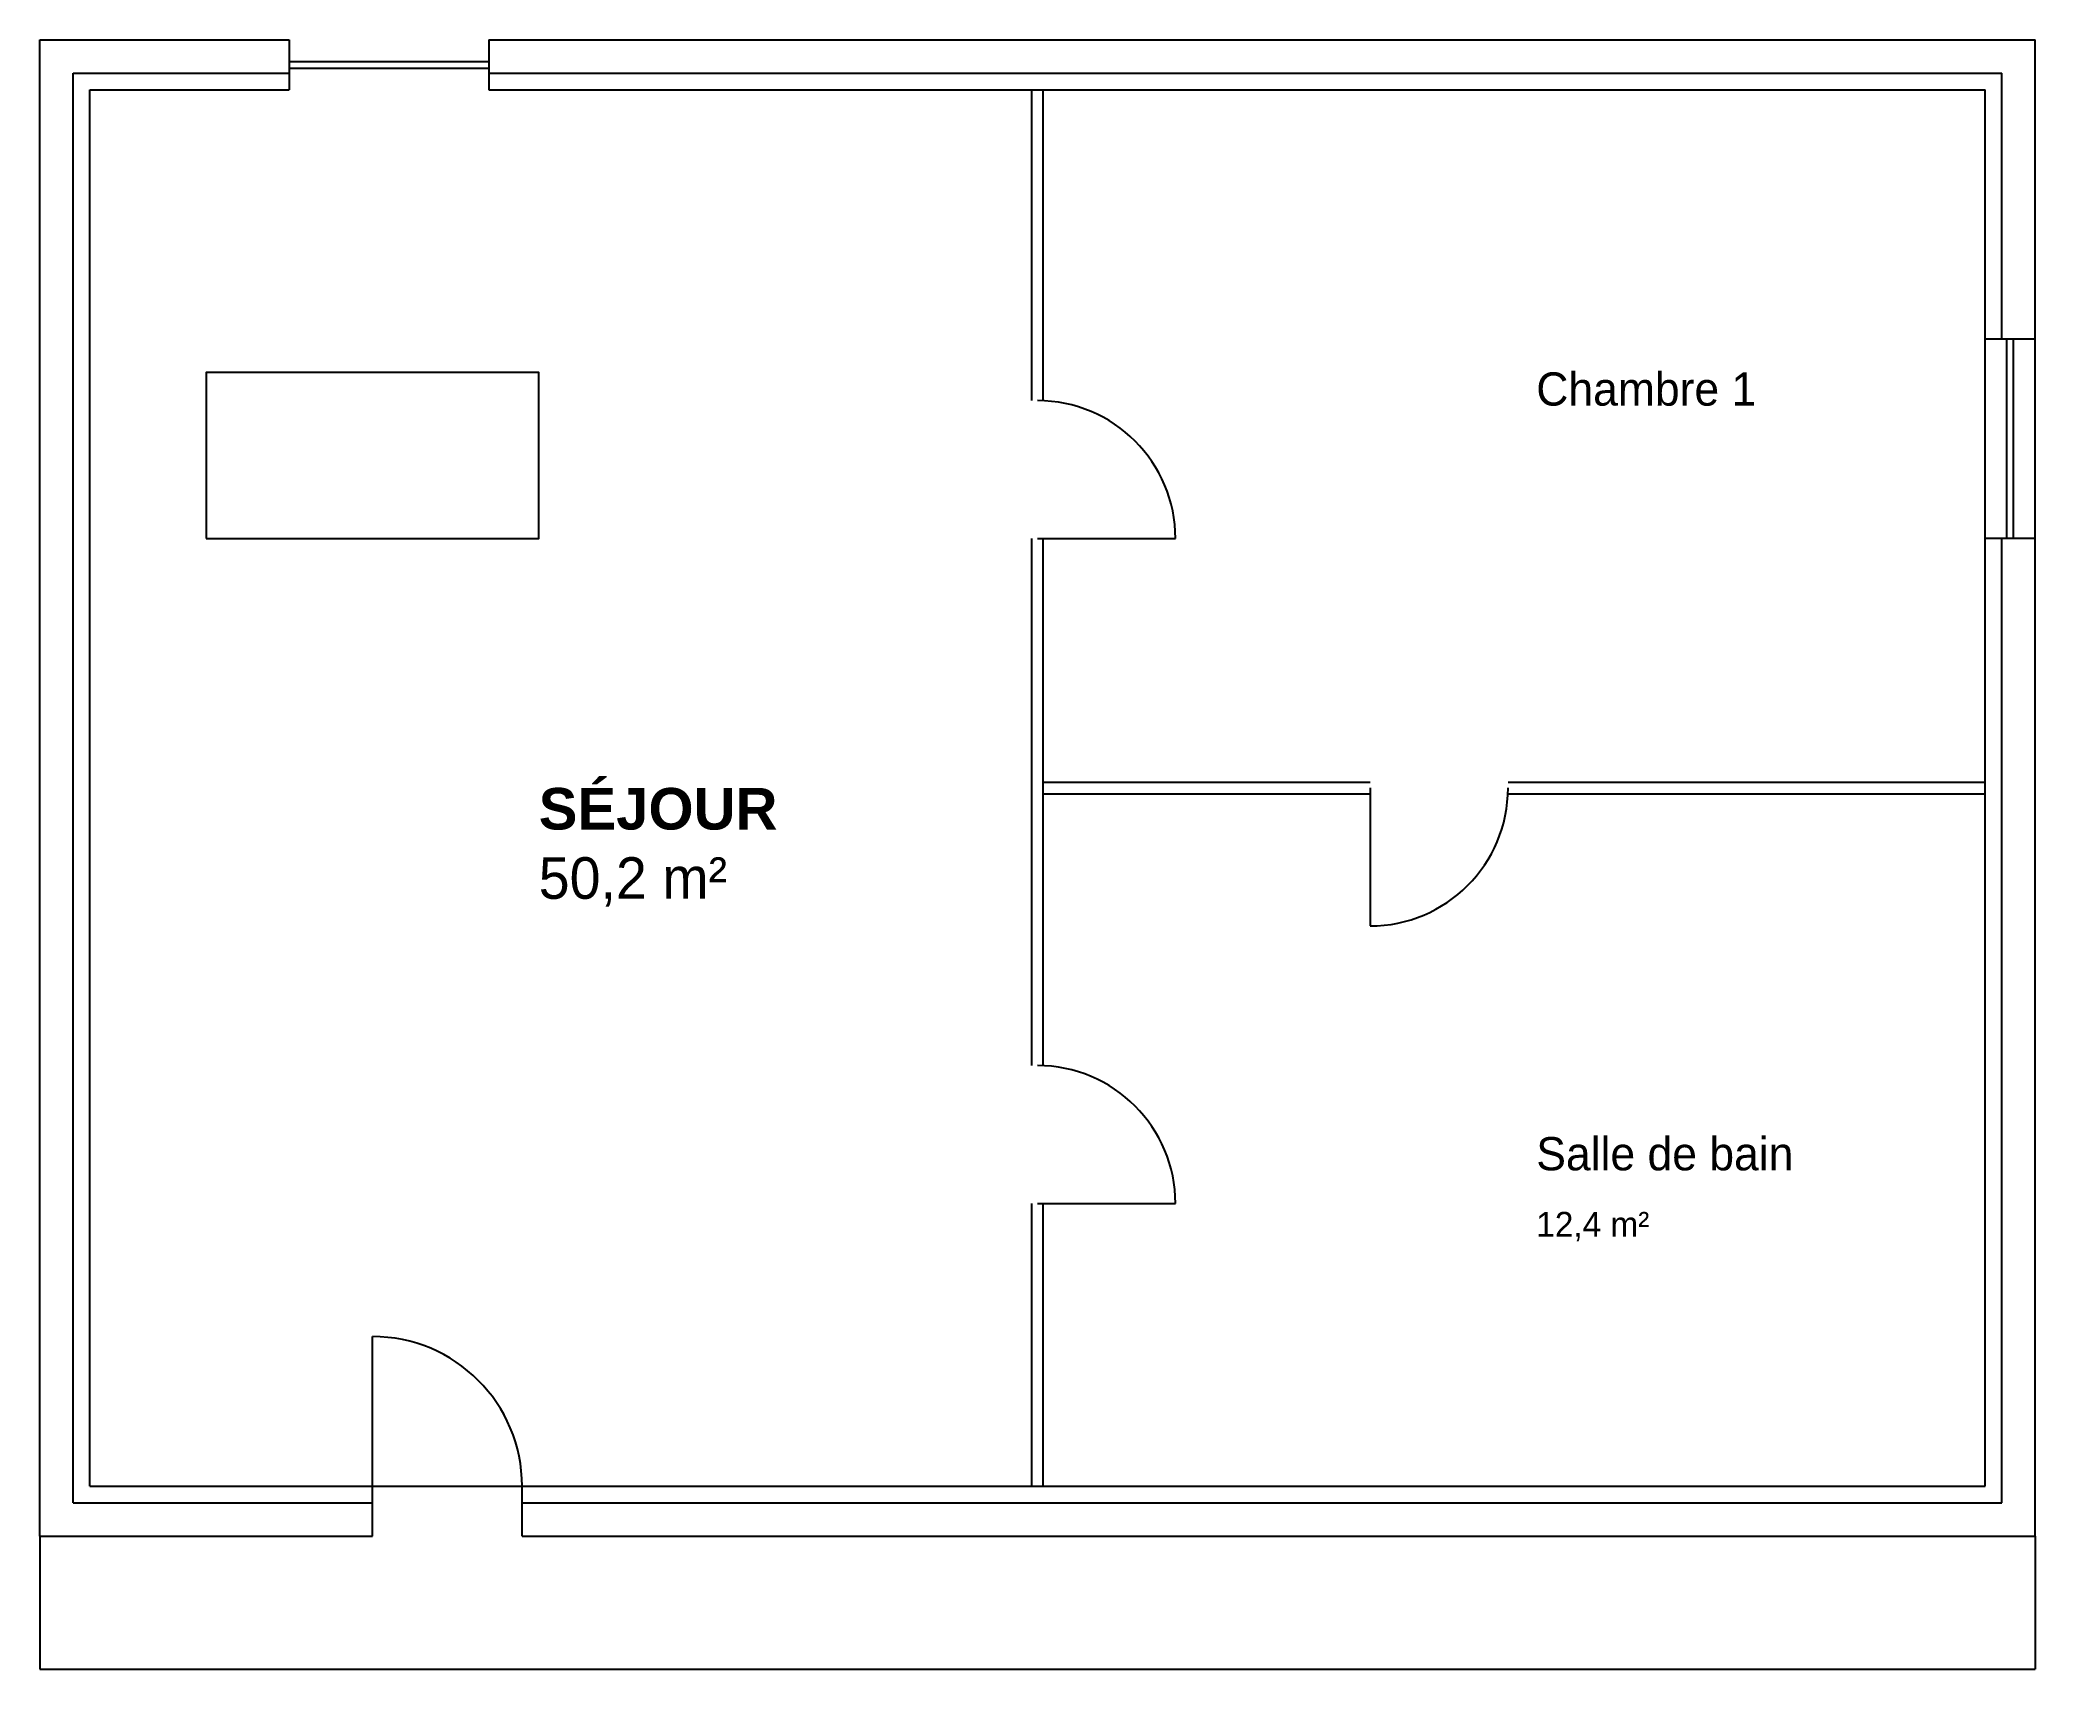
# Model space of a CAD drawing. Header units: millimetres. Extents: x 0 to 12000, y -800 to 9000.
import ezdxf

# ---------------------------------------------------------------- set-up
doc = ezdxf.new("R2010")
doc.units = ezdxf.units.MM
for name, color, linetype in [('CLOISONS', 7, 'Continuous'), ('COTATION', 7, 'Continuous'), ('MENUISERIES', 7, 'Continuous'), ('MOBILIER', 7, 'Continuous'), ('MURS_EXT', 7, 'Continuous'), ('TEXTES', 7, 'Continuous')]:
    doc.layers.add(name, color=color, linetype=linetype)
doc.styles.add('OpenSansCondensed-Light', font='OpenSansCondensed-Light.ttf')
doc.dimstyles.new('EZDXF', dxfattribs={"dimtxt": 0.25, "dimasz": 0.175, "dimexe": 0.375, "dimexo": 0.125, "dimgap": 0.1, "dimtad": 1, "dimlfac": 100, "dimzin": 12, "dimdsep": 46, "dimtxsty": 'OpenSansCondensed-Light', "dimblk": 'ARCHTICK', "dimcen": 2.5, "dimazin": 3, "dimtfac": 0.5, "dimtmove": 2, "dimatfit": 3})

# ---------------------------------------------------------------- blocks, each defined once
blk = doc.blocks.new('PORTE_90')
for q in [(0, 900), (900, 0)]:
    blk.add_line((0, 0), q)
blk.add_arc((0, 0), 900, 0, 90)
blk = doc.blocks.new('FENETRE_120')
for p, q in [((0, 300), (1200, 300)), ((0, 170), (1200, 170)), ((0, 130), (1200, 130)), ((0, 0), (1200, 0))]:
    blk.add_line(p, q)
blk = doc.blocks.new('_ARCHTICK')
at = {"color": 0, "linetype": 'BYBLOCK', "const_width": 0.15}
blk.add_lwpolyline([(-0.5, -0.5), (0.5, 0.5)], dxfattribs=at)

msp = doc.modelspace()

# ---------------------------------------------------------------- linework, layer by layer
at = {"layer": 'CLOISONS'}
for points in [[(5965, 6830), (5965, 8700)], [(6035, 6830), (6035, 8700)], [(5965, 2830), (5965, 6000)], [(6035, 2830), (6035, 6000)], [(6035, 4535), (8000, 4535)], [(6035, 4465), (8000, 4465)], [(8830, 4535), (11700, 4535)], [(8830, 4465), (11700, 4465)], [(5965, 300), (5965, 2000)], [(6035, 300), (6035, 2000)]]:
    msp.add_lwpolyline(points, dxfattribs=at)
at = {"layer": 'MENUISERIES'}
for p, q in [((5965, 6000), (5965, 6000)), ((6000, 6000), (6830, 6000)), ((8000, 4500), (8000, 3670)), ((5965, 2000), (5965, 2000)), ((6000, 2000), (6830, 2000))]:
    msp.add_line(p, q, dxfattribs=at)
for centre, start, end in [((6000, 6000), 0, 90), ((8000, 4500), 270, 360), ((6000, 2000), 0, 90)]:
    msp.add_arc(centre, 830, start, end, dxfattribs=at)
at = {"layer": 'MOBILIER'}
msp.add_lwpolyline([(1000, 6000), (3000, 6000), (3000, 7000), (1000, 7000)], close=True, dxfattribs=at)
at = {"layer": 'MURS_EXT'}
for p, q in [((0, 9000), (1500, 9000)), ((0, 0), (0, 9000)), ((1500, 9000), (1500, 8700)), ((2700, 9000), (12000, 9000)), ((2700, 9000), (2700, 8700)), ((12000, 7200), (12000, 9000)), ((200, 8800), (1500, 8800)), ((200, 200), (200, 8800)), ((1500, 8870), (2700, 8870)), ((1500, 8830), (2700, 8830)), ((2700, 8800), (11800, 8800)), ((11800, 7200), (11800, 8800)), ((300, 8700), (1500, 8700)), ((300, 300), (300, 8700)), ((2700, 8700), (11700, 8700)), ((11700, 7200), (11700, 8700)), ((12000, 7200), (11700, 7200)), ((11700, 300), (11700, 6000)), ((12000, 6000), (11700, 6000)), ((11800, 200), (11800, 6000)), ((12000, 0), (12000, 6000)), ((300, 300), (2000, 300)), ((2000, 0), (2000, 300)), ((2900, 300), (11700, 300)), ((2900, 0), (2900, 300)), ((200, 200), (2000, 200)), ((2900, 200), (11800, 200)), ((0, 0), (2000, 0)), ((2900, 0), (12000, 0))]:
    msp.add_line(p, q, dxfattribs=at)

# ---------------------------------------------------------------- block references
at = {"layer": 'MENUISERIES', "rotation": 90}
msp.add_blockref('FENETRE_120', (12000, 6000), dxfattribs=at)
at = {"layer": 'MENUISERIES'}
msp.add_blockref('PORTE_90', (2000, 300), dxfattribs=at)

# ---------------------------------------------------------------- texts
at = {"layer": 'TEXTES'}
for s, height, p in [('Chambre 1', 200, (9000, 6800)), ('Salle de bain', 200, (9000, 2200)), ('12,4 m²', 150, (9000, 1800))]:
    msp.add_text(s, height=height, dxfattribs=at).set_placement(p)
at = {"layer": 'TEXTES', "insert": (3000, 4500), "char_height": 250, "attachment_point": 1}
msp.add_mtext('{\\fArial|b1;SÉJOUR}\\P50,2 m²', dxfattribs=at)

# ---------------------------------------------------------------- dimensions: what is measured, and where the dimension line sits
at = {"layer": 'COTATION'}
msp.add_linear_dim(base=(0, -800), p1=(0, 0), p2=(12000, 0), dimstyle='EZDXF', dxfattribs=at).render()

doc.saveas('drawing.dxf')
